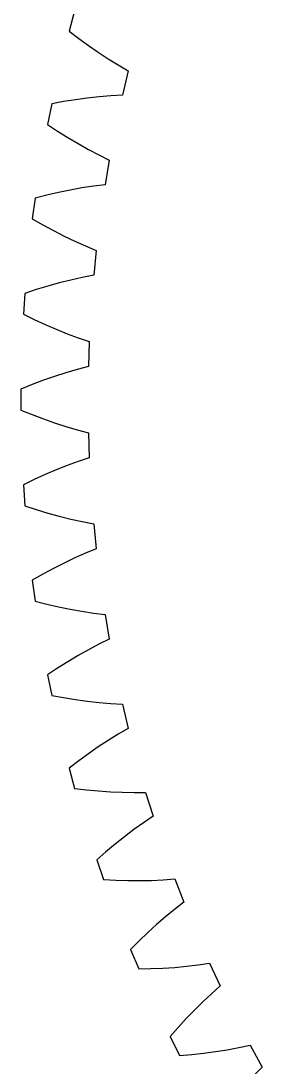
# Model space of a CAD drawing. Header units: millimetres. Extents: x -30 to 167, y -46 to 88.
# Drawn here: x -24 to -19.96, y -11.18 to 6.34 of the extents above; entities that cross this region are included whole.
import ezdxf

# ---------------------------------------------------------------- set-up
doc = ezdxf.new("R2010")
doc.units = ezdxf.units.MM
doc.linetypes.add('DASHED', pattern=[1.524, 1.27, -0.254])
doc.layers.add('HIDDEN', color=8, linetype='DASHED')
doc.layers.add('VISIBLE', color=7, linetype='CONTINUOUS')

msp = doc.modelspace()

# ---------------------------------------------------------------- linework, layer by layer
at = {"layer": 'HIDDEN'}
for points in [[(-23.10021, 6.51001), (-23.19307, 6.17103)], [(-23.19307, 6.17103), (-23.03166, 6.04795)], [(-23.03166, 6.04795), (-22.86879, 5.9295)], [(-22.86879, 5.9295), (-22.70444, 5.81589)], [(-22.70444, 5.81589), (-22.5386, 5.70736)], [(-22.5386, 5.70736), (-22.37123, 5.60421)], [(-22.37123, 5.60421), (-22.20226, 5.50683)], [(-22.20226, 5.50683), (-22.29957, 5.09849)], [(-22.49429, 5.08779), (-22.6902, 5.07121)], [(-22.29957, 5.09849), (-22.49429, 5.08779)], [(-23.48345, 4.95255), (-23.55345, 4.60812)], [(-23.28388, 4.9896), (-23.48345, 4.95255)], [(-23.08509, 5.02186), (-23.28388, 4.9896)], [(-22.88717, 5.04914), (-23.08509, 5.02186)], [(-22.6902, 5.07121), (-22.88717, 5.04914)], [(-23.55345, 4.60812), (-23.38419, 4.4961)], [(-23.38419, 4.4961), (-23.21377, 4.3888)], [(-23.21377, 4.3888), (-23.0422, 4.28642)], [(-23.0422, 4.28642), (-22.86948, 4.1892)], [(-22.86948, 4.1892), (-22.69559, 4.09746)], [(-22.69559, 4.09746), (-22.5205, 4.01159)], [(-22.5205, 4.01159), (-22.59032, 3.59766)], [(-23.17331, 3.50917), (-23.36896, 3.46873)], [(-22.97825, 3.54435), (-23.17331, 3.50917)], [(-22.78389, 3.57398), (-22.97825, 3.54435)], [(-22.59032, 3.59766), (-22.78389, 3.57398)], [(-23.7618, 3.37297), (-23.80865, 3.02463)], [(-23.56515, 3.42327), (-23.7618, 3.37297)], [(-23.36896, 3.46873), (-23.56515, 3.42327)], [(-23.80865, 3.02463), (-23.63227, 2.92417)], [(-23.63227, 2.92417), (-23.45507, 2.82849)], [(-23.45507, 2.82849), (-23.27705, 2.73779)], [(-23.27705, 2.73779), (-23.09822, 2.65233)], [(-23.09822, 2.65233), (-22.91859, 2.57241)], [(-22.91859, 2.57241), (-22.73815, 2.49843)], [(-22.73815, 2.49843), (-22.78017, 2.08076)], [(-23.35594, 1.95353), (-23.54846, 1.90011)], [(-23.16368, 2.00166), (-23.35594, 1.95353)], [(-22.97173, 2.0442), (-23.16368, 2.00166)], [(-22.78017, 2.08076), (-22.97173, 2.0442)], [(-23.93403, 1.77832), (-23.9575, 1.42764)], [(-23.74118, 1.84165), (-23.93403, 1.77832)], [(-23.54846, 1.90011), (-23.74118, 1.84165)], [(-23.9575, 1.42764), (-23.77481, 1.33918)], [(-23.77481, 1.33918), (-23.59161, 1.25554)], [(-23.59161, 1.25554), (-23.40793, 1.17694)], [(-23.40793, 1.17694), (-23.22379, 1.10362)], [(-23.22379, 1.10362), (-23.03922, 1.03587)], [(-23.03922, 1.03587), (-22.85425, 0.9741)], [(-22.85425, 0.9741), (-22.86828, 0.55457)], [(-22.86828, 0.55457), (-23.05696, 0.50529)], [(-23.43427, 0.38916), (-23.62279, 0.323)], [(-23.24564, 0.45002), (-23.43427, 0.38916)], [(-23.05696, 0.50529), (-23.24564, 0.45002)], [(-23.81117, 0.2518), (-23.99936, 0.17573)], [(-23.99936, 0.17573), (-23.99936, -0.17573)], [(-23.62279, 0.323), (-23.81117, 0.2518)], [(-23.99936, -0.17573), (-23.81117, -0.2518)], [(-23.81117, -0.2518), (-23.62279, -0.323)], [(-23.62279, -0.323), (-23.43427, -0.38916)], [(-23.43427, -0.38916), (-23.24564, -0.45002)], [(-23.24564, -0.45002), (-23.05696, -0.50529)], [(-23.05696, -0.50529), (-22.86828, -0.55457)], [(-22.86828, -0.55457), (-22.85425, -0.9741)], [(-23.03922, -1.03587), (-23.22379, -1.10362)], [(-22.85425, -0.9741), (-23.03922, -1.03587)], [(-23.40793, -1.17694), (-23.59161, -1.25554)], [(-23.22379, -1.10362), (-23.40793, -1.17694)], [(-23.77481, -1.33918), (-23.9575, -1.42764)], [(-23.59161, -1.25554), (-23.77481, -1.33918)], [(-23.9575, -1.42764), (-23.93403, -1.77832)], [(-23.93403, -1.77832), (-23.74118, -1.84165)], [(-23.74118, -1.84165), (-23.54846, -1.90011)], [(-23.54846, -1.90011), (-23.35594, -1.95353)], [(-23.35594, -1.95353), (-23.16368, -2.00166)], [(-23.16368, -2.00166), (-22.97173, -2.0442)], [(-22.97173, -2.0442), (-22.78017, -2.08076)], [(-22.78017, -2.08076), (-22.73815, -2.49843)], [(-22.91859, -2.57241), (-23.09822, -2.65233)], [(-22.73815, -2.49843), (-22.91859, -2.57241)], [(-23.27705, -2.73779), (-23.45507, -2.82849)], [(-23.09822, -2.65233), (-23.27705, -2.73779)], [(-23.63227, -2.92417), (-23.80865, -3.02463)], [(-23.45507, -2.82849), (-23.63227, -2.92417)], [(-23.80865, -3.02463), (-23.7618, -3.37297)], [(-23.7618, -3.37297), (-23.56515, -3.42327)], [(-23.56515, -3.42327), (-23.36896, -3.46873)], [(-23.36896, -3.46873), (-23.17331, -3.50917)], [(-23.17331, -3.50917), (-22.97825, -3.54435)], [(-22.97825, -3.54435), (-22.78389, -3.57398)], [(-22.78389, -3.57398), (-22.59032, -3.59766)], [(-22.59032, -3.59766), (-22.5205, -4.01159)], [(-22.5205, -4.01159), (-22.69559, -4.09746)], [(-22.86948, -4.1892), (-23.0422, -4.28642)], [(-22.69559, -4.09746), (-22.86948, -4.1892)], [(-23.0422, -4.28642), (-23.21377, -4.3888)], [(-23.38419, -4.4961), (-23.55345, -4.60812)], [(-23.21377, -4.3888), (-23.38419, -4.4961)], [(-23.55345, -4.60812), (-23.48345, -4.95255)], [(-23.48345, -4.95255), (-23.28388, -4.9896)], [(-23.28388, -4.9896), (-23.08509, -5.02186)], [(-23.08509, -5.02186), (-22.88717, -5.04914)], [(-22.88717, -5.04914), (-22.6902, -5.07121)], [(-22.6902, -5.07121), (-22.49429, -5.08779)], [(-22.49429, -5.08779), (-22.29957, -5.09849)], [(-22.29957, -5.09849), (-22.20226, -5.50683)], [(-22.37123, -5.60421), (-22.5386, -5.70736)], [(-22.20226, -5.50683), (-22.37123, -5.60421)], [(-22.5386, -5.70736), (-22.70444, -5.81589)], [(-22.86879, -5.9295), (-23.03166, -6.04795)], [(-22.70444, -5.81589), (-22.86879, -5.9295)], [(-23.03166, -6.04795), (-23.19307, -6.17103)], [(-23.19307, -6.17103), (-23.10021, -6.51001)], [(-23.10021, -6.51001), (-22.89861, -6.53365)], [(-22.89861, -6.53365), (-22.69812, -6.55256)], [(-22.69812, -6.55256), (-22.49882, -6.56656)], [(-22.49882, -6.56656), (-22.30081, -6.57543)], [(-22.30081, -6.57543), (-22.10424, -6.57888)], [(-22.10424, -6.57888), (-21.90923, -6.57656)], [(-21.90923, -6.57656), (-21.78487, -6.97748)], [(-21.78487, -6.97748), (-21.94695, -7.08592)], [(-21.94695, -7.08592), (-22.10706, -7.20002)], [(-22.26528, -7.31939), (-22.42167, -7.44373)], [(-22.10706, -7.20002), (-22.26528, -7.31939)], [(-22.42167, -7.44373), (-22.57627, -7.57279)], [(-22.57627, -7.57279), (-22.7291, -7.70637)], [(-22.7291, -7.70637), (-22.61381, -8.0384)], [(-22.61381, -8.0384), (-22.41108, -8.04852)], [(-22.41108, -8.04852), (-22.20977, -8.054)], [(-22.20977, -8.054), (-22.00998, -8.05465)], [(-22.00998, -8.05465), (-21.81182, -8.05027)], [(-21.81182, -8.05027), (-21.61545, -8.04059)], [(-21.61545, -8.04059), (-21.42104, -8.02524)], [(-21.42104, -8.02524), (-21.27017, -8.41697)], [(-21.42465, -8.53599), (-21.57678, -8.66054)], [(-21.27017, -8.41697), (-21.42465, -8.53599)], [(-21.57678, -8.66054), (-21.72668, -8.79021)], [(-21.87442, -8.92471), (-22.02005, -9.06381)], [(-21.72668, -8.79021), (-21.87442, -8.92471)], [(-22.02005, -9.06381), (-22.16361, -9.2073)], [(-22.16361, -9.2073), (-22.0264, -9.53088)], [(-21.03013, -9.46639), (-20.83718, -9.43809)], [(-20.83718, -9.43809), (-20.66048, -9.81886)], [(-22.0264, -9.53088), (-21.82345, -9.52744)], [(-21.82345, -9.52744), (-21.62222, -9.51946)], [(-21.62222, -9.51946), (-21.42283, -9.50677)], [(-21.42283, -9.50677), (-21.22542, -9.48917)], [(-21.22542, -9.48917), (-21.03013, -9.46639)], [(-20.80667, -9.94794), (-20.95014, -10.08237)], [(-20.66048, -9.81886), (-20.80667, -9.94794)], [(-20.95014, -10.08237), (-21.09104, -10.22176)], [(-21.09104, -10.22176), (-21.22947, -10.36583)], [(-21.22947, -10.36583), (-21.36548, -10.51434)], [(-21.36548, -10.51434), (-21.49914, -10.66711)], [(-21.49914, -10.66711), (-21.34062, -10.9808)], [(-20.54421, -10.88568), (-20.35088, -10.84991)], [(-20.35088, -10.84991), (-20.16025, -10.80878)], [(-20.16025, -10.80878), (-19.95852, -11.17691)], [(-21.34062, -10.9808), (-21.13835, -10.96381)], [(-21.13835, -10.96381), (-20.93811, -10.94241)], [(-20.93811, -10.94241), (-20.74001, -10.91643)], [(-20.74001, -10.91643), (-20.54421, -10.88568)], [(-19.95852, -11.17691), (-20.09575, -11.31546)]]:
    msp.add_lwpolyline(points, dxfattribs=at)
at = {"layer": 'VISIBLE'}
for points in [[(-23.10021, 6.51001), (-23.19307, 6.17103)], [(-23.19307, 6.17103), (-23.03166, 6.04795)], [(-23.03166, 6.04795), (-22.86879, 5.9295)], [(-22.86879, 5.9295), (-22.70444, 5.81589)], [(-22.70444, 5.81589), (-22.5386, 5.70736)], [(-22.5386, 5.70736), (-22.37123, 5.60421)], [(-22.37123, 5.60421), (-22.20226, 5.50683)], [(-22.20226, 5.50683), (-22.29957, 5.09849)], [(-22.49429, 5.08779), (-22.6902, 5.07121)], [(-22.29957, 5.09849), (-22.49429, 5.08779)], [(-23.48345, 4.95255), (-23.55345, 4.60812)], [(-23.28388, 4.9896), (-23.48345, 4.95255)], [(-23.08509, 5.02186), (-23.28388, 4.9896)], [(-22.88717, 5.04914), (-23.08509, 5.02186)], [(-22.6902, 5.07121), (-22.88717, 5.04914)], [(-23.55345, 4.60812), (-23.38419, 4.4961)], [(-23.38419, 4.4961), (-23.21377, 4.3888)], [(-23.21377, 4.3888), (-23.0422, 4.28642)], [(-23.0422, 4.28642), (-22.86948, 4.1892)], [(-22.86948, 4.1892), (-22.69559, 4.09746)], [(-22.69559, 4.09746), (-22.5205, 4.01159)], [(-22.5205, 4.01159), (-22.59032, 3.59766)], [(-23.17331, 3.50917), (-23.36896, 3.46873)], [(-22.97825, 3.54435), (-23.17331, 3.50917)], [(-22.78389, 3.57398), (-22.97825, 3.54435)], [(-22.59032, 3.59766), (-22.78389, 3.57398)], [(-23.7618, 3.37297), (-23.80865, 3.02463)], [(-23.56515, 3.42327), (-23.7618, 3.37297)], [(-23.36896, 3.46873), (-23.56515, 3.42327)], [(-23.80865, 3.02463), (-23.63227, 2.92417)], [(-23.63227, 2.92417), (-23.45507, 2.82849)], [(-23.45507, 2.82849), (-23.27705, 2.73779)], [(-23.27705, 2.73779), (-23.09822, 2.65233)], [(-23.09822, 2.65233), (-22.91859, 2.57241)], [(-22.91859, 2.57241), (-22.73815, 2.49843)], [(-22.73815, 2.49843), (-22.78017, 2.08076)], [(-23.35594, 1.95353), (-23.54846, 1.90011)], [(-23.16368, 2.00166), (-23.35594, 1.95353)], [(-22.97173, 2.0442), (-23.16368, 2.00166)], [(-22.78017, 2.08076), (-22.97173, 2.0442)], [(-23.93403, 1.77832), (-23.9575, 1.42764)], [(-23.74118, 1.84165), (-23.93403, 1.77832)], [(-23.54846, 1.90011), (-23.74118, 1.84165)], [(-23.9575, 1.42764), (-23.77481, 1.33918)], [(-23.77481, 1.33918), (-23.59161, 1.25554)], [(-23.59161, 1.25554), (-23.40793, 1.17694)], [(-23.40793, 1.17694), (-23.22379, 1.10362)], [(-23.22379, 1.10362), (-23.03922, 1.03587)], [(-23.03922, 1.03587), (-22.85425, 0.9741)], [(-22.85425, 0.9741), (-22.86828, 0.55457)], [(-22.86828, 0.55457), (-23.05696, 0.50529)], [(-23.43427, 0.38916), (-23.62279, 0.323)], [(-23.24564, 0.45002), (-23.43427, 0.38916)], [(-23.05696, 0.50529), (-23.24564, 0.45002)], [(-23.81117, 0.2518), (-23.99936, 0.17573)], [(-23.99936, 0.17573), (-23.99936, -0.17573)], [(-23.62279, 0.323), (-23.81117, 0.2518)], [(-23.99936, -0.17573), (-23.81117, -0.2518)], [(-23.81117, -0.2518), (-23.62279, -0.323)], [(-23.62279, -0.323), (-23.43427, -0.38916)], [(-23.43427, -0.38916), (-23.24564, -0.45002)], [(-23.24564, -0.45002), (-23.05696, -0.50529)], [(-23.05696, -0.50529), (-22.86828, -0.55457)], [(-22.86828, -0.55457), (-22.85425, -0.9741)], [(-23.03922, -1.03587), (-23.22379, -1.10362)], [(-22.85425, -0.9741), (-23.03922, -1.03587)], [(-23.40793, -1.17694), (-23.59161, -1.25554)], [(-23.22379, -1.10362), (-23.40793, -1.17694)], [(-23.77481, -1.33918), (-23.9575, -1.42764)], [(-23.59161, -1.25554), (-23.77481, -1.33918)], [(-23.9575, -1.42764), (-23.93403, -1.77832)], [(-23.93403, -1.77832), (-23.74118, -1.84165)], [(-23.74118, -1.84165), (-23.54846, -1.90011)], [(-23.54846, -1.90011), (-23.35594, -1.95353)], [(-23.35594, -1.95353), (-23.16368, -2.00166)], [(-23.16368, -2.00166), (-22.97173, -2.0442)], [(-22.97173, -2.0442), (-22.78017, -2.08076)], [(-22.78017, -2.08076), (-22.73815, -2.49843)], [(-22.91859, -2.57241), (-23.09822, -2.65233)], [(-22.73815, -2.49843), (-22.91859, -2.57241)], [(-23.27705, -2.73779), (-23.45507, -2.82849)], [(-23.09822, -2.65233), (-23.27705, -2.73779)], [(-23.63227, -2.92417), (-23.80865, -3.02463)], [(-23.45507, -2.82849), (-23.63227, -2.92417)], [(-23.80865, -3.02463), (-23.7618, -3.37297)], [(-23.7618, -3.37297), (-23.56515, -3.42327)], [(-23.56515, -3.42327), (-23.36896, -3.46873)], [(-23.36896, -3.46873), (-23.17331, -3.50917)], [(-23.17331, -3.50917), (-22.97825, -3.54435)], [(-22.97825, -3.54435), (-22.78389, -3.57398)], [(-22.78389, -3.57398), (-22.59032, -3.59766)], [(-22.59032, -3.59766), (-22.5205, -4.01159)], [(-22.5205, -4.01159), (-22.69559, -4.09746)], [(-22.86948, -4.1892), (-23.0422, -4.28642)], [(-22.69559, -4.09746), (-22.86948, -4.1892)], [(-23.0422, -4.28642), (-23.21377, -4.3888)], [(-23.38419, -4.4961), (-23.55345, -4.60812)], [(-23.21377, -4.3888), (-23.38419, -4.4961)], [(-23.55345, -4.60812), (-23.48345, -4.95255)], [(-23.48345, -4.95255), (-23.28388, -4.9896)], [(-23.28388, -4.9896), (-23.08509, -5.02186)], [(-23.08509, -5.02186), (-22.88717, -5.04914)], [(-22.88717, -5.04914), (-22.6902, -5.07121)], [(-22.6902, -5.07121), (-22.49429, -5.08779)], [(-22.49429, -5.08779), (-22.29957, -5.09849)], [(-22.29957, -5.09849), (-22.20226, -5.50683)], [(-22.37123, -5.60421), (-22.5386, -5.70736)], [(-22.20226, -5.50683), (-22.37123, -5.60421)], [(-22.5386, -5.70736), (-22.70444, -5.81589)], [(-22.86879, -5.9295), (-23.03166, -6.04795)], [(-22.70444, -5.81589), (-22.86879, -5.9295)], [(-23.03166, -6.04795), (-23.19307, -6.17103)], [(-23.19307, -6.17103), (-23.10021, -6.51001)], [(-23.10021, -6.51001), (-22.89861, -6.53365)], [(-22.89861, -6.53365), (-22.69812, -6.55256)], [(-22.69812, -6.55256), (-22.49882, -6.56656)], [(-22.49882, -6.56656), (-22.30081, -6.57543)], [(-22.30081, -6.57543), (-22.10424, -6.57888)], [(-22.10424, -6.57888), (-21.90923, -6.57656)], [(-21.90923, -6.57656), (-21.78487, -6.97748)], [(-21.78487, -6.97748), (-21.94695, -7.08592)], [(-21.94695, -7.08592), (-22.10706, -7.20002)], [(-22.26528, -7.31939), (-22.42167, -7.44373)], [(-22.10706, -7.20002), (-22.26528, -7.31939)], [(-22.42167, -7.44373), (-22.57627, -7.57279)], [(-22.57627, -7.57279), (-22.7291, -7.70637)], [(-22.7291, -7.70637), (-22.61381, -8.0384)], [(-22.61381, -8.0384), (-22.41108, -8.04852)], [(-22.41108, -8.04852), (-22.20977, -8.054)], [(-22.20977, -8.054), (-22.00998, -8.05465)], [(-22.00998, -8.05465), (-21.81182, -8.05027)], [(-21.81182, -8.05027), (-21.61545, -8.04059)], [(-21.61545, -8.04059), (-21.42104, -8.02524)], [(-21.42104, -8.02524), (-21.27017, -8.41697)], [(-21.42465, -8.53599), (-21.57678, -8.66054)], [(-21.27017, -8.41697), (-21.42465, -8.53599)], [(-21.57678, -8.66054), (-21.72668, -8.79021)], [(-21.87442, -8.92471), (-22.02005, -9.06381)], [(-21.72668, -8.79021), (-21.87442, -8.92471)], [(-22.02005, -9.06381), (-22.16361, -9.2073)], [(-22.16361, -9.2073), (-22.0264, -9.53088)], [(-21.03013, -9.46639), (-20.83718, -9.43809)], [(-20.83718, -9.43809), (-20.66048, -9.81886)], [(-22.0264, -9.53088), (-21.82345, -9.52744)], [(-21.82345, -9.52744), (-21.62222, -9.51946)], [(-21.62222, -9.51946), (-21.42283, -9.50677)], [(-21.42283, -9.50677), (-21.22542, -9.48917)], [(-21.22542, -9.48917), (-21.03013, -9.46639)], [(-20.80667, -9.94794), (-20.95014, -10.08237)], [(-20.66048, -9.81886), (-20.80667, -9.94794)], [(-20.95014, -10.08237), (-21.09104, -10.22176)], [(-21.09104, -10.22176), (-21.22947, -10.36583)], [(-21.22947, -10.36583), (-21.36548, -10.51434)], [(-21.36548, -10.51434), (-21.49914, -10.66711)], [(-21.49914, -10.66711), (-21.34062, -10.9808)], [(-20.54421, -10.88568), (-20.35088, -10.84991)], [(-20.35088, -10.84991), (-20.16025, -10.80878)], [(-20.16025, -10.80878), (-19.95852, -11.17691)], [(-21.34062, -10.9808), (-21.13835, -10.96381)], [(-21.13835, -10.96381), (-20.93811, -10.94241)], [(-20.93811, -10.94241), (-20.74001, -10.91643)], [(-20.74001, -10.91643), (-20.54421, -10.88568)], [(-19.95852, -11.17691), (-20.09575, -11.31546)]]:
    msp.add_lwpolyline(points, dxfattribs=at)

doc.saveas('drawing.dxf')
